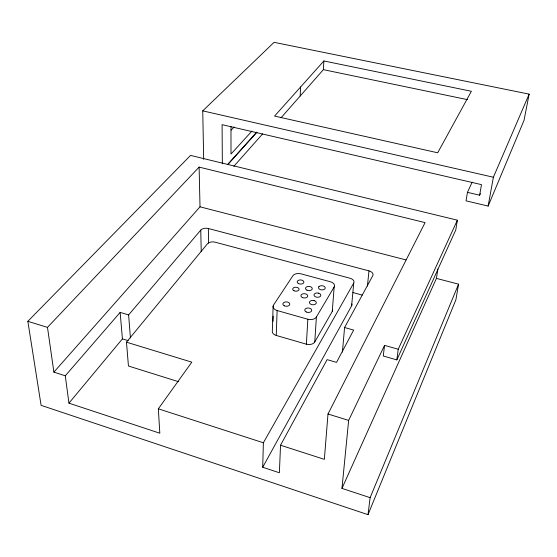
<?xml version="1.0" encoding="UTF-8"?>
<svg xmlns="http://www.w3.org/2000/svg" width="557" height="557" viewBox="0 0 557 557"><rect width="100%" height="100%" fill="white"/><g stroke="black" fill="none" stroke-linecap="round" stroke-linejoin="round"><path stroke-width="0.84" d="M342.423 352.066L344.581 327.516L353.66 330.078L336.532 362.384L327.112 359.62L280.533 445.224L279.377 472.761L262.709 467.246L263.377 442.78L353.716 283.095A5.981 3.669 5.2 0 0 349.998 278.228L215.079 242.17A5.772 3.37 -1 0 0 207.406 243.827L126.474 342.179L128.444 366.019L178.588 381.719M273.132 306.037L272.338 330.893A6.426 4.247 1.7 0 0 276.251 335.453L306.378 344.191A6.482 4.324 3.5 0 0 314.761 341.956L332.271 311.405A6.224 3.976 4.3 0 0 332.536 309.365M273.048 321.271L273.215 316.132M276.251 335.453L277.121 310.541A6.552 4.184 1.8 0 1 273.578 304.992L292.885 275.75A6.28 3.85 2.8 0 1 300.996 273.835L330.35 281.751A6.336 3.92 4.3 0 1 334.165 286.946L332.271 311.405M300.181 96.02L300.592 87.01M306.378 344.191L307.847 319.231A6.607 4.268 3.5 0 0 316.39 317.037L334.165 286.946M281.055 117.771L323.373 69.653L323.889 60.964L471.375 91.278L437.691 152.792L274.573 116.086L323.889 60.964M314.761 341.956L316.39 317.037M126.474 342.179L191.796 362.161L158.341 408.817L159.824 433.214L68.95 403.157L65.273 375.808L53.89 372.132L47.484 327.377L199.121 167.1L425.075 222.619L327.996 414.011L324.348 459.351L280.533 445.224M262.709 467.246L351.634 305.8L353.716 283.095M341.963 488.392L348.647 420.389L384.546 345.361L398.241 349.246L457.367 220.182L190.557 155.403L27.85 321.312L41.1 405.343L368.01 514.668L455.911 299.729L458.564 284.167L436.423 278.396L341.963 488.392L370.127 497.666L368.01 514.668M367.418 286.075L368.978 270.869L208.353 228.509A5.695 3.258 -1.1 0 0 200.757 230.104L128.611 314.907L130.442 337.995M384.546 345.361L383.265 356L396.835 359.899L455.779 229.944L457.367 220.182M396.835 359.899L398.241 349.246M436.423 278.396L437.865 268.996M472.155 182.16L467.448 192.332L466.035 200.847L488.127 206.076L523.998 120.416L529.15 94.133L274.079 42.332L202.741 110.864L203.674 159.337M467.448 192.332L479.647 195.194L481.492 184.639L222.09 124.664L222.34 163.807M488.127 206.076L493.391 177.23L529.15 94.133M370.127 497.666L458.564 284.167M479.647 195.194L480.35 193.599M344.581 327.516L372.8 275.659A5.953 3.6 6 0 0 368.978 270.869M68.95 403.157L122.415 338.879L120.152 312.393L128.611 314.907M65.273 375.808L120.152 312.393M53.89 372.132L200.012 206.821L199.121 167.1M233.829 166.334L262.639 133.868M227.618 164.489L256.7 132.211M228.043 164.329L257.007 132.162M251.917 131.104L230.995 154.052L230.988 126.481M231.148 130.136L234.142 126.989M323.373 69.653L467.434 99.64M202.741 110.864L493.391 177.23M200.012 206.821L405.949 259.903M352.964 292.578L362.189 295.078M277.121 310.541L307.847 319.231M122.415 338.879L128.221 340.654M27.85 321.312L47.484 327.377M327.996 414.011L348.647 420.389M158.341 408.817L263.377 442.78M200.757 230.104L201.237 251.653M208.353 228.509L208.597 243.137M351.836 303.878A5.876 3.718 5.3 0 1 351.634 305.8M318.917 286.66L318.597 287.154A3.37 2.096 4 0 0 322.489 289.898A3.37 2.096 4 0 0 324.592 286.695A3.37 2.096 4 0 0 318.917 286.66M318.604 293.163L317.741 293.003A3.405 2.137 3.8 0 0 314.232 294.242A3.405 2.137 3.8 0 0 315.436 296.784L316.223 297.076A3.405 2.137 3.8 0 0 320.602 295.997A3.405 2.137 3.8 0 0 318.604 293.163M314.092 300.592L313.222 300.425A3.446 2.186 3.6 0 0 309.636 303.196A3.446 2.186 3.6 0 0 315.283 304.24A3.446 2.186 3.6 0 0 314.092 300.592M306.218 311.962A3.481 2.228 3.4 0 0 311.704 310.562A3.481 2.228 3.4 0 0 306.816 308.132A3.481 2.228 3.4 0 0 306.218 311.962M306.935 290.148A3.377 2.103 3.3 0 0 312.261 288.832A3.377 2.103 3.3 0 0 307.52 286.535A3.377 2.103 3.3 0 0 306.935 290.148M302.312 297.515A3.412 2.144 3.1 0 0 307.708 296.178A3.412 2.144 3.1 0 0 302.924 293.831A3.412 2.144 3.1 0 0 302.312 297.515M298.559 283.61A3.349 2.068 2.9 0 0 303.864 282.322A3.349 2.068 2.9 0 0 299.179 280.067A3.349 2.068 2.9 0 0 298.559 283.61M294.005 290.754A3.196 1.991 2.7 0 0 299.067 289.522A3.196 1.991 2.7 0 0 294.618 287.342A3.196 1.991 2.7 0 0 294.005 290.754M284.258 305.8A3.46 2.2 2.2 0 0 289.758 304.421A3.46 2.2 2.2 0 0 284.968 302.026A3.46 2.2 2.2 0 0 284.258 305.8"/></g></svg>
